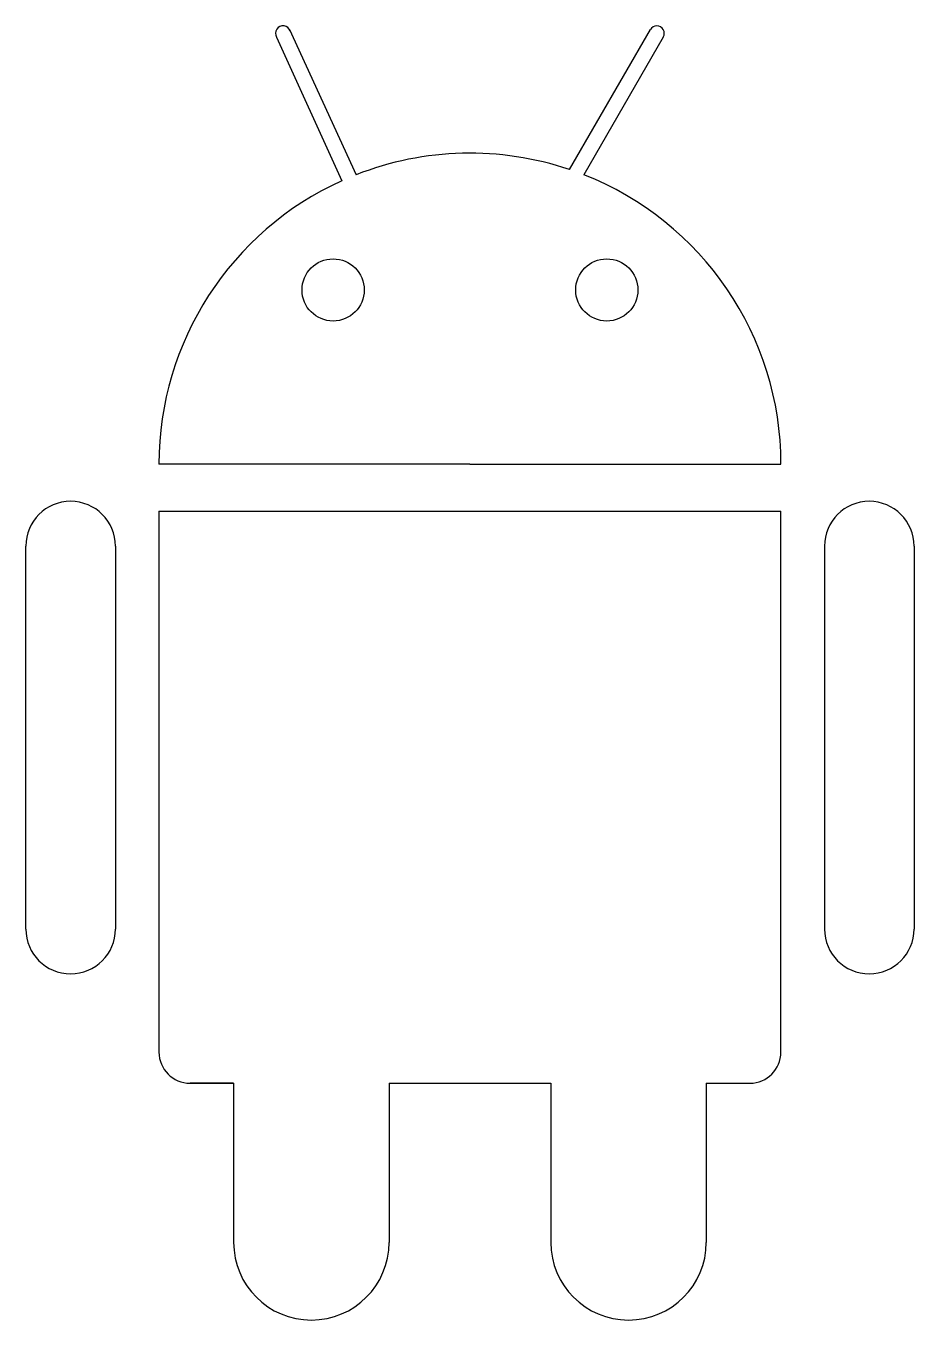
# Model space of a CAD drawing. Header units: millimetres. Extents: x 3673 to 3744, y 1945 to 2049.
import ezdxf

# ---------------------------------------------------------------- set-up
doc = ezdxf.new("R2010")
doc.units = ezdxf.units.MM

msp = doc.modelspace()

# ---------------------------------------------------------------- linework, layer by layer
for p, q in [((3693.23, 2047.74), (3698.47, 2036.17)), ((3694.27, 2048.34), (3699.63, 2036.66)), ((3716.77, 2037.08), (3723.27, 2048.34)), ((3724.31, 2047.74), (3717.92, 2036.66)), ((3699.63, 2036.66), (3699.63, 2036.66)), ((3708.77, 2013.4), (3683.77, 2013.4)), ((3708.77, 2013.4), (3733.77, 2013.4)), ((3683.77, 2009.6), (3733.77, 2009.6)), ((3683.77, 2009.6), (3683.77, 1966.1)), ((3733.77, 1966.1), (3733.77, 2009.6)), ((3673.07, 1976), (3673.07, 2006.8)), ((3680.27, 2006.8), (3680.27, 1976)), ((3737.27, 2006.8), (3737.27, 1976)), ((3744.47, 2006.8), (3744.47, 1976)), ((3686.27, 1963.6), (3689.77, 1963.6)), ((3689.77, 1963.6), (3686.27, 1963.6)), ((3689.77, 1963.6), (3689.77, 1950.8)), ((3702.27, 1963.6), (3702.27, 1950.8)), ((3702.27, 1963.6), (3715.27, 1963.6)), ((3715.27, 1963.6), (3715.27, 1950.8)), ((3727.77, 1963.6), (3727.77, 1950.8)), ((3727.77, 1963.6), (3731.27, 1963.6)), ((3727.77, 1963.6), (3731.27, 1963.6))]:
    msp.add_line(p, q)
for centre in [(3697.77, 2027.4), (3719.77, 2027.4)]:
    msp.add_circle(centre, 2.5)
for centre, radius, start, end in [((3693.75, 2048.04), 0.6, 19.2652, 210.0134), ((3723.79, 2048.04), 0.6, 329.9998, 150), ((3708.77, 2013.4), 25, 71.3371, 111.4554), ((3708.77, 2013.4), 25, 114.3449, 180), ((3708.77, 2013.4), 25, 0, 68.5446), ((3676.67, 2006.8), 3.6, 0, 180), ((3740.87, 2006.8), 3.6, 0, 180), ((3676.67, 1976), 3.6, 180, 0), ((3740.87, 1976), 3.6, 180, 0), ((3686.27, 1966.1), 2.5, 180, 270), ((3731.27, 1966.1), 2.5, 270, 0), ((3696.02, 1950.8), 6.25, 180, 0), ((3721.52, 1950.8), 6.25, 180, 0)]:
    msp.add_arc(centre, radius, start, end)

doc.saveas('drawing.dxf')
